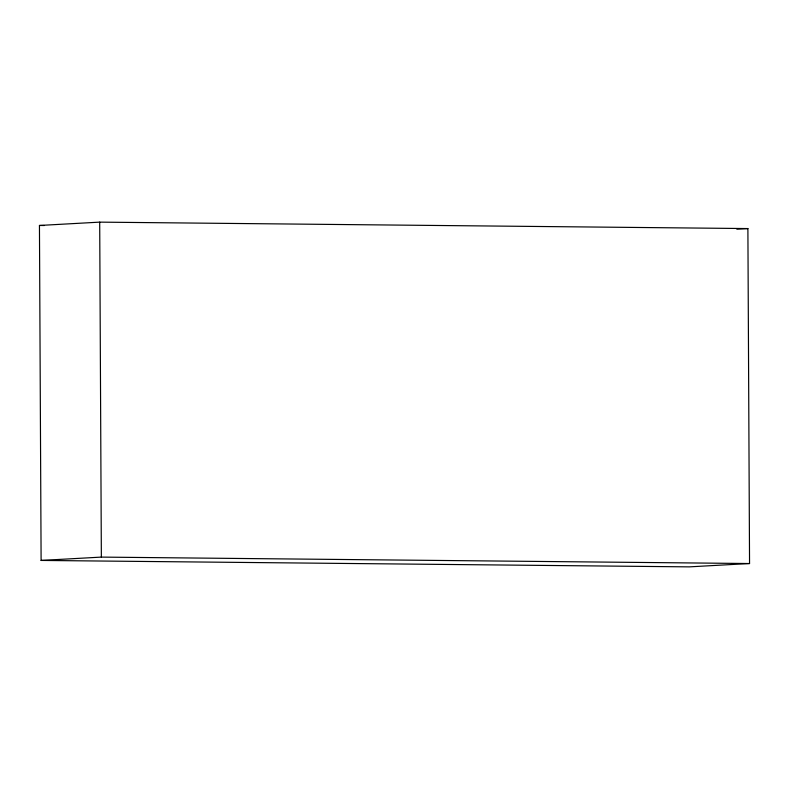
<?xml version="1.0" encoding="UTF-8"?>
<svg xmlns="http://www.w3.org/2000/svg" width="789" height="789" viewBox="0 0 789 789"><rect width="100%" height="100%" fill="white"/><g stroke="black" fill="none" stroke-linecap="round" stroke-linejoin="round"><path stroke-width="1.18" d="M39.45 225.467L99.7 222.133L747.893 228.563L749.55 563.533L689.3 566.867L41.107 560.437L39.45 225.467L44.381 225.516M736.827 229.175L747.893 228.563M41.107 560.437L101.357 557.103L749.55 563.533M99.7 222.133L101.357 557.103"/></g></svg>
